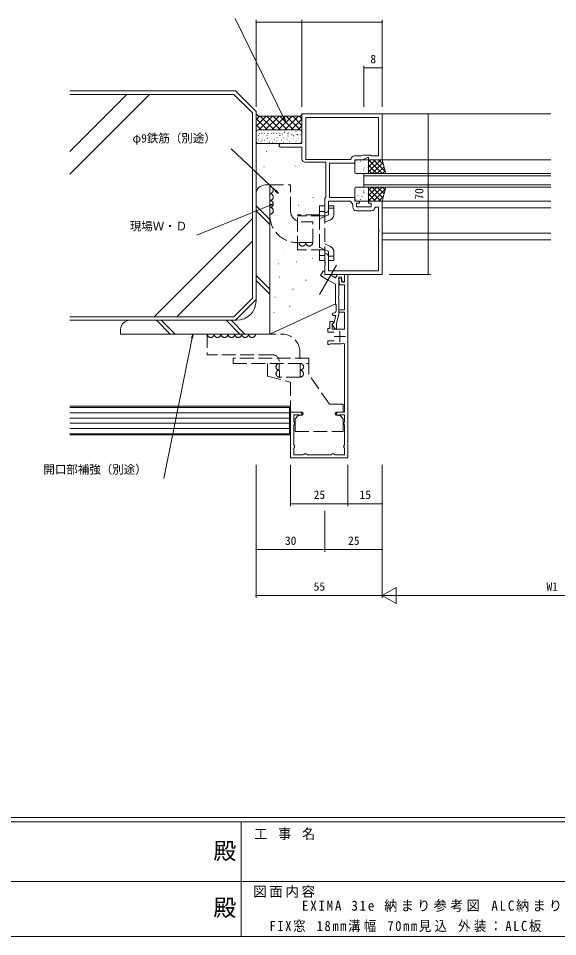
# Model space of a CAD drawing. Units: millimetres, scale not verified. Extents: x -594 to 539, y -420 to 386.
# Drawn here: x -137.1 to 97.9, y -420 to -19.7 of the extents above; entities that cross this region are included whole.
import ezdxf
from ezdxf.enums import TextEntityAlignment as Align

# ---------------------------------------------------------------- set-up
doc = ezdxf.new("R2010")
doc.units = ezdxf.units.MM
doc.header["$LTSCALE"] = 2
doc.linetypes.add('CHAIN2', pattern=[12, 9, -1, 1, -1])
doc.linetypes.add('DASHED3', pattern=[4, 3, -1])
for name, color, linetype, lineweight in [('0-1_YKK_ZWAK', 7, 'Continuous', 9), ('0-3_YKK_12', 2, 'Continuous', 9), ('0-4_YSS_K', 3, 'Continuous', 9), ('0-5_YKK_D', 6, 'Continuous', 9), ('0-6_YKK_13', 4, 'Continuous', 9), ('0-7_YKK_11', 7, 'Continuous', 9)]:
    doc.layers.add(name, color=color, linetype=linetype, lineweight=lineweight)
doc.layers.add('0-2_USER1', color=7, linetype='Continuous')
doc.styles.add('ＭＳ ゴシック', font='')
doc.styles.get('ＭＳ ゴシック').set_extended_font_data('MS Gothic')

msp = doc.modelspace()

# ---------------------------------------------------------------- linework, layer by layer
at = {"layer": '0-1_YKK_ZWAK'}
for p, q in [((510, -368), (-590, -368)), ((456, -370), (-590, -370)), ((-40, -370), (-40, -420)), ((-222, -395.999), (-38, -395.999)), ((-38, -395.999), (146, -395.999)), ((-590, -420), (456, -420))]:
    msp.add_line(p, q, dxfattribs=at)
at = {"layer": '0-3_YKK_12'}
for p, q in [((21.19, -61.3), (94.99, -61.3)), ((21.19, -61.3), (94.99, -61.3)), ((21.49, -81.3), (94.99, -81.3)), ((21.49, -81.3), (94.99, -81.3)), ((13.49, -87.3), (94.99, -87.3)), ((13.49, -93.3), (13.49, -87.3)), ((13.49, -88.3), (94.99, -88.3)), ((13.49, -92.3), (94.99, -92.3)), ((13.49, -93.3), (94.99, -93.3)), ((21.49, -99.3), (94.99, -99.3)), ((21.49, -99.3), (94.99, -99.3)), ((21.49, -102.3), (94.99, -102.3)), ((21.49, -102.3), (94.99, -102.3)), ((21.49, -113.3), (94.99, -113.3)), ((21.49, -113.3), (94.99, -113.3)), ((21.49, -116.3), (94.99, -116.3)), ((21.49, -116.3), (94.99, -116.3))]:
    msp.add_line(p, q, dxfattribs=at)
at = {"layer": '0-3_YKK_12', "linetype": 'CHAIN2'}
msp.add_line((-5.92, -140.108), (1.489, -127.276), dxfattribs=at)
at = {"layer": '0-4_YSS_K'}
for p, q in [((-42.51, -51.3), (-114.664, -51.3)), ((-33.51, -60.3), (-42.51, -51.3)), ((-114.664, -87.578), (-79.887, -52.8)), ((-114.664, -77.678), (-89.786, -52.8)), ((-114.664, -52.8), (-43.131, -52.8)), ((-35.01, -60.922), (-43.131, -52.8)), ((-35.01, -60.922), (-35.01, -141.679)), ((-33.51, -60.3), (-33.51, -142.3)), ((-33.51, -61.3), (-32.51, -62.3)), ((-31.966, -62.3), (-33.51, -63.845)), ((-29.137, -62.3), (-33.51, -66.673)), ((-28.51, -68.3), (-33.51, -63.3)), ((-14.334, -62.3), (-32.51, -62.3)), ((-26.309, -62.3), (-32.309, -68.3)), ((-25.682, -68.3), (-31.681, -62.3)), ((-23.48, -62.3), (-29.48, -68.3)), ((-22.853, -68.3), (-28.853, -62.3)), ((-20.652, -62.3), (-26.51, -68.158)), ((-20.025, -68.3), (-26.025, -62.3)), ((-17.824, -62.3), (-23.824, -68.3)), ((-17.196, -68.3), (-23.196, -62.3)), ((-14.995, -62.3), (-20.995, -68.3)), ((-14.356, -68.312), (-20.368, -62.3)), ((-13.51, -63.644), (-18.167, -68.3)), ((-13.51, -66.33), (-17.539, -62.3)), ((-13.51, -63.501), (-14.711, -62.3)), ((-13.422, -61.388), (-14.334, -62.3)), ((-31.338, -68.3), (-33.51, -66.129)), ((-13.51, -66.472), (-15.338, -68.3)), ((-33.51, -69.3), (-33.51, -72.3)), ((-14.51, -68.3), (-32.51, -68.3)), ((-32.47, -70.731), (-32.37, -70.731)), ((-31.973, -69.819), (-32.173, -69.819)), ((-31.212, -71.618), (-31.112, -71.618)), ((-30.88, -69.778), (-31.08, -69.778)), ((-30.324, -70.805), (-30.224, -70.805)), ((-29.655, -69.819), (-29.855, -69.819)), ((-28.771, -70.805), (-28.671, -70.805)), ((-28.475, -71.988), (-28.375, -71.988)), ((-28.265, -69.819), (-28.465, -69.819)), ((-26.762, -69.819), (-26.962, -69.819)), ((-26.699, -71.914), (-26.599, -71.914)), ((-26.107, -70.583), (-26.007, -70.583)), ((-25.669, -69.778), (-25.869, -69.778)), ((-24.444, -69.819), (-24.644, -69.819)), ((-24.48, -71.766), (-24.38, -71.766)), ((-23.054, -69.819), (-23.254, -69.819)), ((-23.054, -70.8), (-23.254, -70.8)), ((-21.787, -70.108), (-21.987, -70.108)), ((-21.372, -71.692), (-21.272, -71.692)), ((-21.011, -69.329), (-21.211, -69.329)), ((-19.581, -70.026), (-19.781, -70.026)), ((-19.671, -71.027), (-19.571, -71.027)), ((-19.172, -69.615), (-19.372, -69.615)), ((-17.824, -70.475), (-18.024, -70.475)), ((-17.088, -70.882), (-17.288, -70.882)), ((-16.026, -69.002), (-16.226, -69.002)), ((-15.617, -70.271), (-15.817, -70.271)), ((-15.209, -70.514), (-15.409, -70.514)), ((-14.936, -71.914), (-14.836, -71.914)), ((-14.27, -70.509), (-14.17, -70.509)), ((-13.51, -69.3), (-13.51, -70.3)), ((-14.51, -74.3), (-32.51, -74.3)), ((-32.396, -72.727), (-32.296, -72.727)), ((-31.434, -73.467), (-31.334, -73.467)), ((-31.434, -73.467), (-31.334, -73.467)), ((-30.99, -72.801), (-30.89, -72.801)), ((-29.806, -72.727), (-29.706, -72.727)), ((-27.661, -73.689), (-27.561, -73.689)), ((-26.329, -73.615), (-26.229, -73.615)), ((-25.441, -72.506), (-25.341, -72.506)), ((-24.628, -73.171), (-24.528, -73.171)), ((-22.556, -72.727), (-22.456, -72.727)), ((-21.668, -73.615), (-21.568, -73.615)), ((-20.041, -72.284), (-19.941, -72.284)), ((-19.079, -73.467), (-18.979, -73.467)), ((-17.229, -72.284), (-17.129, -72.284)), ((-16.194, -73.171), (-16.094, -73.171)), ((-14.344, -73.319), (-14.244, -73.319)), ((-29.091, -77.701), (-28.991, -77.701)), ((-24.52, -78.947), (-24.42, -78.947)), ((-17.249, -78.947), (-17.149, -78.947)), ((-16.625, -83.929), (-16.525, -83.929)), ((-30.13, -84.345), (-30.03, -84.345)), ((-30.13, -84.345), (-30.03, -84.345)), ((-25.975, -86.629), (-25.875, -86.629)), ((-6.653, -87.459), (-6.553, -87.459)), ((-27.51, -92.3), (-29.51, -92.3)), ((-27.51, -157.3), (-27.51, -92.3)), ((-13.924, -92.442), (-13.824, -92.442)), ((-33.51, -142.8), (-33.51, -96.3)), ((-8.73, -97.84), (-8.63, -97.84)), ((-33.51, -101.4), (-27.51, -107.4)), ((-33.51, -103.521), (-27.51, -109.521)), ((-15.171, -101.162), (-15.071, -101.162)), ((-77.892, -149.8), (-35.01, -106.919)), ((-67.992, -149.8), (-35.01, -116.818)), ((-21.612, -120.056), (-21.512, -120.056)), ((-23.689, -126.7), (-23.589, -126.7)), ((-16.002, -125.87), (-15.902, -125.87)), ((-8.938, -124.209), (-8.838, -124.209)), ((-33.51, -131.806), (-27.51, -137.806)), ((-33.51, -133.927), (-27.51, -139.927)), ((-23.274, -132.514), (-23.174, -132.514)), ((-11.83, -133.731), (-11.83, -133.931)), ((-17.369, -137.652), (-17.369, -137.852)), ((-35.01, -141.679), (-43.131, -149.8)), ((-33.51, -142.3), (-42.51, -151.3)), ((-25.351, -141.234), (-25.251, -141.234)), ((-27.51, -157.3), (1.09, -144.176)), ((-25.767, -147.878), (-25.667, -147.878)), ((-18.79, -145.051), (-18.79, -145.25)), ((-114.664, -149.8), (-43.131, -149.8)), ((-42.51, -151.3), (-114.664, -151.3)), ((-42.01, -151.3), (-88.51, -151.3)), ((-76.948, -151.3), (-70.948, -157.3)), ((-74.826, -151.3), (-68.826, -157.3)), ((-46.542, -151.3), (-40.542, -157.3)), ((-44.421, -151.3), (-38.421, -157.3)), ((-92.51, -155.3), (-92.51, -157.3)), ((-92.51, -157.3), (-27.51, -157.3)), ((-114.664, -191.6), (-19.012, -191.6)), ((-114.664, -193.9), (-19.012, -193.9)), ((-114.664, -196.2), (-19.012, -196.2)), ((-114.664, -198.5), (-19.012, -198.5))]:
    msp.add_line(p, q, dxfattribs=at)
at = {"layer": '0-4_YSS_K', "linetype": 'DASHED3'}
for p, q in [((-27.51, -92.3), (-27.51, -105.448)), ((-27.51, -92.3), (-18.51, -92.3)), ((-18.51, -103.448), (-18.51, -92.3)), ((-8.837, -108.448), (-13.837, -108.448)), ((-8.837, -117.448), (-8.837, -108.448)), ((-8.837, -117.448), (-15.51, -117.448)), ((-54.821, -157.3), (-54.821, -166.3)), ((-54.821, -157.3), (-22.383, -157.3)), ((-26.383, -166.3), (-54.821, -166.3)), ((-14.331, -176.079), (-14.383, -165.3)), ((-23.331, -176.079), (-23.383, -169.3)), ((-14.331, -176.079), (-23.331, -176.079))]:
    msp.add_line(p, q, dxfattribs=at)
at = {"layer": '0-4_YSS_K'}
for points in [[(-114.664, -201.3), (-18.512, -201.3), (-18.512, -188.8), (-114.664, -188.8)], [(-114.664, -200.8), (-19.012, -200.8), (-19.012, -189.3), (-114.664, -189.3)]]:
    msp.add_lwpolyline(points, dxfattribs=at)
for centre, radius, start, end in [((-32.51, -69.3), 1, 90, 180), ((-14.51, -69.3), 1, 0, 90), ((-32.51, -73.3), 1, 180, 270), ((-14.51, -73.3), 1, 270, 0), ((-29.51, -96.3), 4, 90, 180), ((-42.01, -142.8), 8.5, 270, 0), ((-88.51, -155.3), 4, 90, 180)]:
    msp.add_arc(centre, radius, start, end, dxfattribs=at)
at = {"layer": '0-4_YSS_K', "linetype": 'DASHED3'}
for centre, radius, start, end in [((-27.51, -94.562), 1.5, 270, 90), ((-27.51, -97.562), 1.5, 270, 90), ((-27.51, -100.562), 1.5, 270, 90), ((-27.51, -103.562), 1.5, 270, 90), ((-13.489, -103.44), 5.021, 180.097, 266.03447), ((-15.51, -105.448), 12, 180, 269.99933), ((-13.337, -117.448), 1.5, 179.99812, 359.99947), ((-10.337, -117.448), 1.5, 179.99812, 0.00119), ((-53.269, -157.3), 1.5, 180, 0), ((-50.269, -157.3), 1.5, 180, 0), ((-47.269, -157.3), 1.5, 180, 0), ((-44.269, -157.3), 1.5, 180, 0), ((-41.269, -157.3), 1.5, 180, 0), ((-38.269, -157.3), 1.5, 180, 0), ((-35.269, -157.3), 1.5, 180, 0), ((-22.383, -165.3), 8, 0.00066, 90), ((-26.383, -169.3), 3, 0.00066, 90), ((-23.331, -171.579), 1.5, 90.86212, 270.00133), ((-14.336, -171.579), 1.5, 270, 89.83148), ((-23.331, -174.579), 1.5, 90, 270.00133), ((-14.331, -174.579), 1.5, 270, 90.17116)]:
    msp.add_arc(centre, radius, start, end, dxfattribs=at)
at = {"layer": '0-5_YKK_D'}
for p, q in [((-21.255, -63.459), (-42.606, -19.678)), ((-33.51, -58.3), (-33.51, -20.3)), ((-33.51, -21.3), (-13.51, -21.3)), ((-13.51, -58.3), (-13.51, -20.3)), ((-13.51, -58.3), (-13.51, -20.3)), ((-13.51, -21.3), (21.49, -21.3)), ((21.49, -58.3), (21.49, -20.3)), ((13.49, -58.3), (13.49, -40.3)), ((21.49, -41.3), (13.49, -41.3)), ((21.49, -58.3), (21.49, -40.3)), ((-21, -63.335), (-21.51, -63.583)), ((-20.51, -64.987), (-21.51, -63.583)), ((24.49, -61.3), (42.49, -61.3)), ((41.49, -61.3), (41.49, -131.3)), ((-24.932, -94.796), (-44.326, -76.539)), ((-24.737, -94.589), (-25.126, -95.002)), ((-23.694, -95.961), (-25.126, -95.002)), ((-27.583, -101.207), (-59.362, -114.227)), ((-27.69, -100.945), (-27.475, -101.469)), ((-26.01, -100.562), (-27.475, -101.469)), ((24.49, -131.3), (42.49, -131.3)), ((-61.325, -158.967), (-73.66, -220.291)), ((-61.603, -158.911), (-61.047, -159.023)), ((-60.99, -157.3), (-61.047, -159.023)), ((-33.51, -214.3), (-33.51, -272.3)), ((-33.51, -214.3), (-33.51, -252.3)), ((-18.512, -214.3), (-18.512, -232.3)), ((6.489, -214.3), (6.489, -232.3)), ((6.489, -214.3), (6.489, -232.3)), ((21.49, -214.3), (21.49, -272.3)), ((21.49, -214.3), (21.49, -232.3)), ((21.49, -214.3), (21.49, -252.3)), ((21.49, -214.3), (21.49, -272.3)), ((-18.512, -231.3), (6.489, -231.3)), ((21.49, -231.3), (6.489, -231.3)), ((-3.51, -234.3), (-3.51, -252.3)), ((-3.51, -234.3), (-3.51, -252.3)), ((-3.51, -251.3), (-33.51, -251.3)), ((21.49, -251.3), (-3.51, -251.3)), ((21.49, -271.3), (27.552, -267.8)), ((27.552, -274.8), (27.552, -267.8)), ((21.49, -271.3), (-33.51, -271.3)), ((21.49, -271.3), (27.552, -274.8)), ((21.49, -271.3), (33.614, -271.3)), ((28.49, -271.3), (164.49, -271.3))]:
    msp.add_line(p, q, dxfattribs=at)
for points in [[(-21, -63.335), (-20.51, -64.987), (-21.51, -63.583)], [(-24.737, -94.589), (-23.694, -95.961), (-25.126, -95.002)], [(-27.69, -100.945), (-26.01, -100.562), (-27.475, -101.469)], [(-61.603, -158.911), (-60.99, -157.3), (-61.047, -159.023)]]:
    msp.add_lwpolyline(points, close=True, dxfattribs=at)
for centre, start, end in [((-33.51, -21.3), 0, 180), ((-33.51, -21.3), 180, 0), ((-13.51, -21.3), 0, 180), ((-13.51, -21.3), 0, 180), ((-13.51, -21.3), 180, 0), ((-13.51, -21.3), 180, 0), ((21.49, -21.3), 0, 180), ((21.49, -21.3), 180, 0), ((13.49, -41.3), 0, 180), ((13.49, -41.3), 180, 0), ((21.49, -41.3), 0, 180), ((21.49, -41.3), 180, 0), ((41.49, -61.3), 90, 270), ((41.49, -61.3), 270, 90), ((41.49, -131.3), 90, 270), ((41.49, -131.3), 270, 90), ((-18.512, -231.3), 0, 180), ((-18.512, -231.3), 180, 0), ((6.489, -231.3), 0, 180), ((6.489, -231.3), 0, 180), ((6.489, -231.3), 180, 0), ((6.489, -231.3), 180, 0), ((21.49, -231.3), 0, 180), ((21.49, -231.3), 180, 0), ((-33.51, -251.3), 0, 180), ((-33.51, -251.3), 180, 0), ((-3.51, -251.3), 0, 180), ((-3.51, -251.3), 0, 180), ((-3.51, -251.3), 180, 0), ((-3.51, -251.3), 180, 0), ((-33.51, -271.3), 0, 180), ((-33.51, -271.3), 180, 0)]:
    msp.add_arc(centre, 0.106, start, end, dxfattribs=at)
at = {"layer": '0-6_YKK_13'}
for p, q in [((9.49, -86.8), (9.49, -81.8)), ((9.99, -81.3), (14.99, -81.3)), ((10.054, -81.745), (10.03, -81.788)), ((10.788, -83.769), (10.764, -83.813)), ((11.998, -81.937), (11.91, -81.983)), ((12.678, -83.178), (12.654, -83.222)), ((13.413, -82.108), (13.405, -82.115)), ((14.869, -82.535), (14.845, -82.579)), ((15.395, -83.928), (15.388, -83.934)), ((16.334, -81.3), (15.49, -82.145)), ((18.579, -81.3), (15.49, -84.39)), ((20.824, -81.3), (15.49, -86.635)), ((21.392, -87.3), (15.49, -81.399)), ((15.49, -81.8), (15.49, -86.8)), ((19.147, -87.3), (15.49, -83.644)), ((21.806, -82.564), (17.069, -87.3)), ((22.774, -86.438), (17.637, -81.3)), ((22.026, -83.445), (19.882, -81.3)), ((14.99, -87.3), (9.99, -87.3)), ((11.22, -85.846), (11.196, -85.89)), ((11.208, -84.083), (11.2, -84.09)), ((13.228, -85.869), (13.22, -85.876)), ((13.412, -85.203), (13.388, -85.247)), ((13.523, -84.826), (13.435, -84.873)), ((13.844, -87.279), (13.833, -87.3)), ((15.302, -84.612), (15.278, -84.655)), ((16.902, -87.3), (15.49, -85.889)), ((22.255, -84.36), (19.315, -87.3)), ((22.704, -86.156), (21.56, -87.3)), ((9.49, -93.8), (9.49, -98.8)), ((14.99, -93.3), (9.99, -93.3)), ((11.22, -94.755), (11.196, -94.711)), ((13.228, -94.732), (13.22, -94.725)), ((13.412, -95.398), (13.388, -95.354)), ((13.523, -95.775), (13.435, -95.728)), ((13.844, -93.321), (13.833, -93.3)), ((15.302, -95.989), (15.278, -95.945)), ((16.902, -93.3), (15.49, -94.712)), ((19.147, -93.3), (15.49, -96.957)), ((21.392, -93.3), (15.49, -99.202)), ((15.49, -98.8), (15.49, -93.8)), ((20.824, -99.3), (15.49, -93.966)), ((21.806, -98.037), (17.069, -93.3)), ((22.774, -94.163), (17.637, -99.3)), ((22.255, -96.241), (19.315, -93.3)), ((22.704, -94.445), (21.56, -93.3)), ((9.99, -99.3), (14.99, -99.3)), ((10.054, -98.856), (10.03, -98.812)), ((10.788, -96.831), (10.764, -96.788)), ((11.208, -96.518), (11.2, -96.511)), ((11.998, -98.664), (11.91, -98.618)), ((12.678, -97.423), (12.654, -97.379)), ((13.413, -98.493), (13.405, -98.486)), ((14.869, -98.066), (14.845, -98.022)), ((15.395, -96.673), (15.388, -96.667)), ((18.579, -99.3), (15.49, -96.211)), ((16.334, -99.3), (15.49, -98.456)), ((22.026, -97.156), (19.882, -99.3))]:
    msp.add_line(p, q, dxfattribs=at)
at = {"layer": '0-6_YKK_13', "linetype": 'DASHED3'}
for p, q in [((-3.51, -101.358), (-5.81, -101.358)), ((-5.81, -101.358), (-5.81, -105.762)), ((-3.51, -103.883), (-5.81, -103.883)), ((-3.51, -125.165), (-3.51, -101.358)), ((-1.91, -105.109), (-1.91, -101.358)), ((0.39, -101.358), (-1.91, -101.358)), ((0.39, -102.42), (-1.91, -102.42)), ((0.39, -105.109), (0.39, -101.358)), ((-15.51, -120.534), (-15.51, -105.362)), ((-5.81, -105.362), (-15.51, -105.362)), ((-3.51, -105.762), (-15.51, -105.762)), ((-5.81, -107.119), (-3.51, -106.047)), ((-3.51, -106.047), (-2.083, -105.381)), ((-3.51, -108.584), (-1.111, -107.466)), ((-5.81, -119.482), (-3.51, -120.554)), ((-3.51, -118.017), (-1.111, -119.135)), ((-3.51, -120.534), (-15.51, -120.534)), ((-3.51, -122.992), (-5.81, -122.992)), ((-3.51, -120.554), (-2.083, -121.22)), ((-1.91, -125.165), (-1.91, -121.492)), ((0.39, -123.42), (-1.91, -123.42)), ((0.39, -125.165), (0.39, -121.492)), ((-3.51, -125.165), (-5.81, -125.165)), ((0.39, -125.165), (-1.91, -125.165)), ((-10.51, -167.8), (-43.51, -167.8)), ((-10.51, -170.1), (-10.51, -167.8)), ((-28.51, -171.6), (-28.51, -170.1)), ((-28.51, -171.6), (-28.51, -175.621)), ((-10.51, -170.1), (-10.51, -171.6)), ((-10.51, -174.947), (-10.51, -171.6)), ((-1.51, -187.8), (-10.51, -174.947)), ((4.49, -187.8), (-1.51, -187.8)), ((-16.51, -194.2), (-16.51, -199.8))]:
    msp.add_line(p, q, dxfattribs=at)
at = {"layer": '0-6_YKK_13'}
for points in [[(22.99, -87.3), (21.49, -81.3), (15.49, -81.3), (15.49, -87.3)], [(22.99, -93.3), (21.49, -99.3), (15.49, -99.3), (15.49, -93.3)]]:
    msp.add_lwpolyline(points, close=True, dxfattribs=at)
at = {"layer": '0-6_YKK_13', "linetype": 'DASHED3'}
for points in [[(-5.81, -105.762), (-5.81, -120.534), (-5.81, -125.165)], [(-43.51, -167.8), (-43.51, -170.1), (-10.51, -170.1)], [(-28.51, -175.621), (-18.51, -178.3), (-18.51, -191.3), (-13.71, -191.3)], [(1.69, -191.3), (4.49, -191.3), (4.49, -187.8)], [(-13.71, -192.7), (-15.01, -192.7), (-16.51, -194.2)], [(-16.51, -199.8), (4.49, -199.8), (4.49, -194.2)], [(4.49, -194.2), (2.99, -192.7), (1.69, -192.7)]]:
    msp.add_lwpolyline(points, dxfattribs=at)
at = {"layer": '0-6_YKK_13'}
for centre, start, end in [((9.99, -81.8), 90, 180), ((14.99, -81.8), 0, 90), ((9.99, -86.8), 180, 270), ((14.99, -86.8), 270, 0), ((9.99, -93.8), 90, 180), ((14.99, -93.8), 0, 90), ((9.99, -98.8), 180, 270), ((14.99, -98.8), 270, 0)]:
    msp.add_arc(centre, 0.5, start, end, dxfattribs=at)
at = {"layer": '0-6_YKK_13', "linetype": 'DASHED3'}
for centre, radius, start, end in [((-2.21, -105.109), 0.3, 295, 0), ((-2.21, -105.109), 2.6, 295, 0), ((-2.21, -121.492), 2.6, 0, 65), ((-2.21, -121.492), 0.3, 0, 65), ((-13.71, -192), 0.7, 270, 90), ((1.69, -192), 0.7, 90, 270)]:
    msp.add_arc(centre, radius, start, end, dxfattribs=at)
at = {"layer": '0-7_YKK_11'}
for p, q in [((19.86, -62.93), (-11.88, -62.93)), ((10.16, -103.53), (16.82, -103.53)), ((2.99, -155.9), (2.99, -160.9)), ((5.49, -158.4), (0.49, -158.4))]:
    msp.add_line(p, q, dxfattribs=at)
for points in [[(21.49, -61.3), (-13.51, -61.3), (-13.51, -74.3), (-22.76, -74.3)], [(19.86, -62.93), (-11.88, -62.93), (-11.88, -81.17), (7.585, -81.17), (7.881, -80.92)], [(9.36, -79.67), (12.484, -79.67), (13.278, -79.3), (16.49, -79.3), (16.86, -79.67), (19.86, -79.67), (19.86, -62.93)], [(15.49, -80.3), (15.49, -81.3), (21.49, -81.3), (21.49, -61.3)], [(-22.76, -75.8), (-13.51, -75.8), (-13.51, -80.87)], [(-12.01, -82.37), (-3.14, -82.37), (-3.14, -97.602), (-3.325, -97.801), (-3.51, -98), (-3.51, -104.3), (-2.51, -104.3), (-1.88, -103.209), (-1.88, -99.43), (7.69, -99.43), (8.66, -100.816), (8.66, -102.03)], [(18.303, -102.255), (18.6, -102), (19.86, -102), (19.86, -111.842), (19.98, -112.025), (19.98, -112.575), (19.86, -112.759), (19.86, -129.67), (-1.88, -129.67), (-1.88, -123.392), (-2.51, -122.3), (-3.51, -122.3), (-3.51, -125.342), (-3.39, -125.525), (-3.39, -126.075), (-3.51, -126.259), (-3.51, -126.342), (-3.39, -126.525), (-3.39, -127.075), (-3.51, -127.259), (-3.51, -131.3), (21.49, -131.3), (21.49, -99.3), (15.49, -99.3), (15.49, -100.3), (16.69, -100.3), (16.69, -101.9), (10.29, -101.9), (10.29, -100.3), (11.49, -100.3), (11.49, -99.3), (9.49, -99.3), (9.49, -97.8), (-1.51, -97.8), (-1.51, -82.8), (9.49, -82.8), (9.49, -81.3), (12.846, -81.3), (14.99, -80.3), (15.49, -80.3)], [(0.592, -156.5), (-2.31, -156.5), (-2.31, -154.9), (-1.31, -154.9), (-1.31, -151.9), (0.09, -151.9), (0.09, -152.4), (-0.11, -152.683), (-0.31, -152.966), (-0.31, -155.2), (5.09, -155.2), (5.09, -147.8), (2.59, -147.8), (2.59, -146.8), (5.09, -146.8), (5.09, -135.8), (2.816, -135.8), (2.59, -133.222), (3.579, -133.092), (3.862, -134.7), (4.99, -134.7), (4.99, -131.3), (6.49, -131.3), (6.49, -211.3), (-18.51, -211.3), (-18.51, -191.3), (-14.26, -191.3)], [(1.09, -144.3), (1.09, -135.6), (-1.819, -133.921), (-1.917, -133.726), (-2.394, -133.451), (-2.612, -133.463), (-5.42, -131.842), (-4.299, -129.9), (-3.51, -129.9), (-3.51, -131.3), (-1.358, -131.3), (1.113, -132.727), (1.937, -131.3), (4.99, -131.3), (4.99, -134.457), (4.077, -134.537), (3.718, -132.5), (2.59, -132.5), (2.59, -140.842), (2.47, -141.025), (2.47, -141.575), (2.59, -141.759), (2.59, -148.813), (1.59, -152.545), (1.59, -154.866), (0.84, -155.067), (-0.465, -152.807), (0.335, -152.592), (1.244, -149.2), (0.19, -149.2)], [(1.39, -147), (1.39, -144.6), (1.09, -144.3)], [(2.99, -161.6), (-1.09, -161.6), (-1.35, -161.75), (-1.61, -161.9), (-2.31, -161.9), (-2.31, -160.3), (0.592, -160.3)], [(2.24, -191.3), (5.09, -191.3), (5.09, -161.574), (4.501, -161.221)], [(-14.785, -192.586), (-14.995, -192.5), (-17.11, -192.5), (-17.11, -195.362), (-17.018, -195.579)], [(4.998, -195.579), (5.09, -195.362), (5.09, -192.5), (2.975, -192.5), (2.765, -192.586)], [(-17.018, -197.022), (-17.11, -197.239), (-17.11, -205.362), (-17.018, -205.579)], [(4.998, -205.579), (5.09, -205.362), (5.09, -197.239), (4.998, -197.022)], [(-17.018, -207.022), (-17.11, -207.239), (-17.11, -209.9), (-12.948, -209.9), (-12.732, -209.808)], [(0.712, -209.808), (0.928, -209.9), (5.09, -209.9), (5.09, -207.239), (4.998, -207.022)], [(-11.288, -209.808), (-11.072, -209.9), (-0.948, -209.9), (-0.732, -209.808)]]:
    msp.add_lwpolyline(points, dxfattribs=at)
for centre, radius, start, end in [((-22.76, -75.05), 0.75, 89.99998, 270), ((9.36, -81.17), 1.5, 90, 170.40591), ((-12.01, -80.87), 1.5, 180, 269.99998), ((10.16, -102.03), 1.5, 180, 269.99998), ((16.82, -102.03), 1.5, 270, 351.37306), ((0.19, -147), 1.2, 270, 359.99998), ((0.19, -148.7), 0.5, 89.99998, 270), ((2.99, -158.4), 3.2, 269.99998, 298.17862), ((-14.26, -192.05), 0.75, 225.58467, 89.99997), ((2.24, -192.05), 0.75, 90.00002, 314.41531), ((-17.71, -196.3), 1, 313.81306, 46.18692), ((5.69, -196.3), 1, 133.81306, 226.18692), ((-17.71, -206.3), 1, 313.81306, 46.18692), ((5.69, -206.3), 1, 133.81306, 226.18692), ((-12.01, -210.5), 1, 43.81306, 136.18692), ((-0.01, -210.5), 1, 43.81306, 136.18692)]:
    msp.add_arc(centre, radius, start, end, dxfattribs=at)

# ---------------------------------------------------------------- texts
at = {"layer": '0-1_YKK_ZWAK', "color": 3, "style": 'ＭＳ ゴシック'}
for p in [(-52.117, -388.509), (-52.117, -413.254)]:
    msp.add_text('殿', height=7.331, dxfattribs=at).set_placement(p, align=Align.BOTTOM_LEFT)
at = {"layer": '0-1_YKK_ZWAK', "char_height": 4.399, "attachment_point": 7, "style": 'ＭＳ ゴシック'}
for s, insert in [('\\T1.22;\\W0.95;工\\~事\\~名', (-34.268, -377.904)), ('\\T1.17;図面内容', (-34.832, -403.069))]:
    msp.add_mtext(s, dxfattribs=dict(at, insert=insert))
at = {"layer": '0-2_USER1', "char_height": 4.399, "attachment_point": 7, "style": 'ＭＳ ゴシック'}
for s, insert in [('\\T1.26;\\W0.95;EXIMA\\~31e\\~納まり参考図\\~ALC納まり\\~', (-13.49, -409.213)), ('\\T1.27;\\W0.9;FIX窓\\~18mm溝幅\\~70mm見込\\~外装：ALC板\\~', (-27.633, -418.035))]:
    msp.add_mtext(s, dxfattribs=dict(at, insert=insert))
at = {"layer": '0-5_YKK_D', "color": 4, "style": 'ＭＳ ゴシック'}
for s, p in [('8', (16.29, -40.3)), ('φ9鉄筋（別途）', (-87.36, -74.886)), ('現場Ｗ・Ｄ', (-88.522, -113.227)), ('開口部補強（別途）', (-126.18, -219.291)), ('25', (-8.411, -230.3)), ('15', (11.589, -230.3)), ('30', (-20.91, -250.3)), ('25', (6.59, -250.3)), ('55', (-8.41, -270.3)), ('W1', (93.021, -270.3))]:
    msp.add_text(s, height=3.666, dxfattribs=at).set_placement(p, align=Align.BOTTOM_LEFT)
msp.add_text('70', height=3.666, rotation=90, dxfattribs=at).set_placement((40.49, -98.7), align=Align.BOTTOM_LEFT)

doc.saveas('drawing.dxf')
